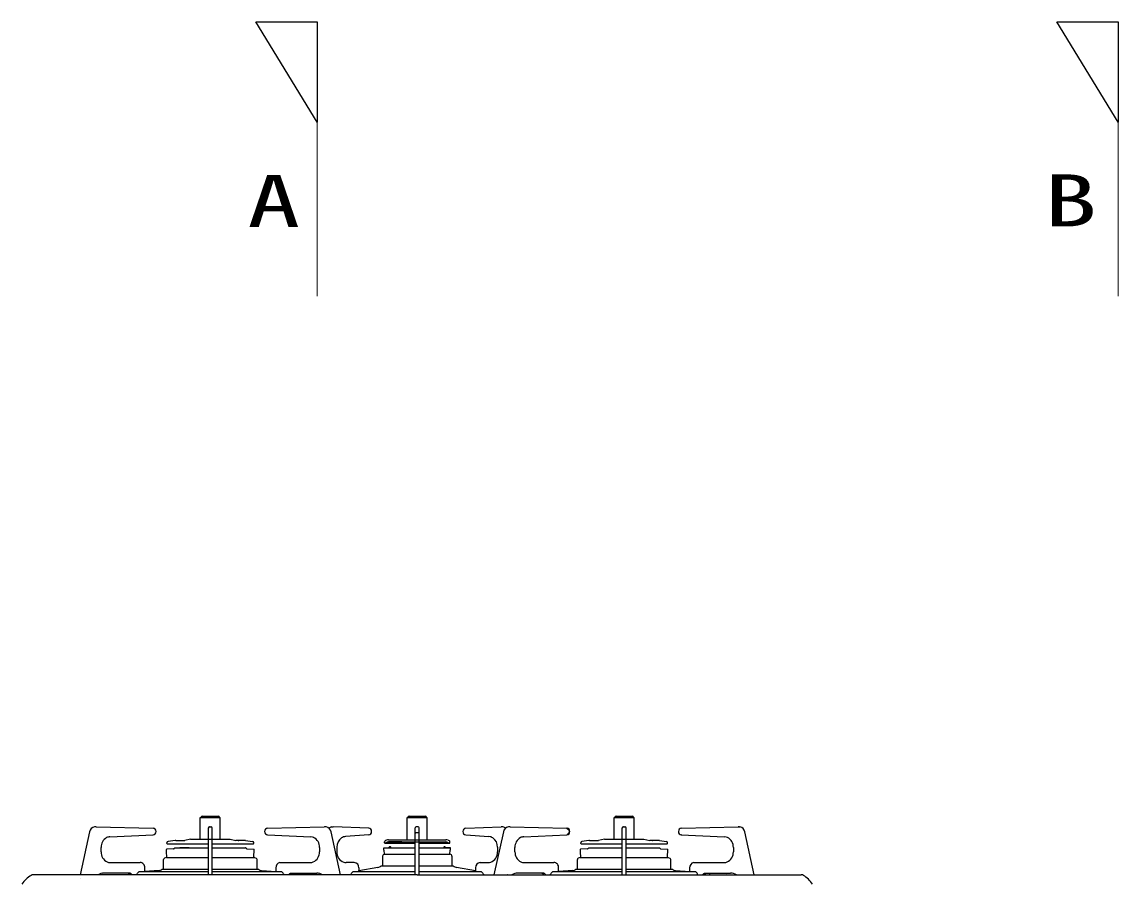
# Model space of a CAD drawing. Units: millimetres, scale not verified. Extents: x -9797 to 9797, y -4555 to 4555.
# Drawn here: x -7290 to -6469, y -1005 to -359 of the extents above; entities that cross this region are included whole.
import ezdxf
from ezdxf.enums import TextEntityAlignment as Align

# ---------------------------------------------------------------- set-up
doc = ezdxf.new("R2010")
doc.units = ezdxf.units.MM
doc.header["$LTSCALE"] = 30
for name, pattern in [('DASHED', [7.5, 6, -1.5]), ('USER2', [2.5, 1.25, -0.25, 0.25, -0.25, 0.25, -0.25]), ('USER3', [2, 1.25, -0.25, 0.25, -0.25])]:
    doc.linetypes.add(name, pattern=pattern)
for name, color, linetype, lineweight in [('0-1_0', 7, 'Continuous', 25), ('0-3_1', 7, 'Continuous', 25), ('0-6_図面枠', 3, 'Continuous', 15)]:
    doc.layers.add(name, color=color, linetype=linetype, lineweight=lineweight)
doc.styles.add('ＭＳ ゴシック', font='')
doc.styles.get('ＭＳ ゴシック').set_extended_font_data('MS Gothic')

# ---------------------------------------------------------------- blocks, each defined once
blk = doc.blocks.new('A$C660A6293')
at = {"layer": '0-3_1'}
for p, q in [((-4875, 1677), (-4425, 1677)), ((-4875, 1194), (-4875, 1677)), ((-4830, 1707), (-4470, 1707)), ((-4425, 1194), (-4425, 1677)), ((-225, 1677), (225, 1677)), ((-225, 1176.5), (-225, 1677)), ((-180, 1707), (180, 1707)), ((225, 1176.5), (225, 1677)), ((4425, 1677), (4875, 1677)), ((4425, 1194), (4425, 1677)), ((4470, 1707), (4830, 1707)), ((4875, 1194), (4875, 1677)), ((-7364.9, 1353), (-7575.5, 387.3)), ((-7212.2, 1467), (-5936.5, 1437)), ((-6906.7, 1244.7), (-6906.9, 1244.7)), ((-6906.7, 1244.7), (-5935.1, 1287.1)), ((-5935.1, 1287.1), (-5935.3, 1287.1)), ((-4693.5, 390), (-4693.5, 1446)), ((-4672.5, 1467), (-4627.5, 1467)), ((-4606.5, 390), (-4606.5, 1446)), ((-3364.9, 1287.1), (-2393.3, 1244.7)), ((-3364.7, 1287.1), (-3364.9, 1287.1)), ((-3363.5, 1437), (-2089.1, 1467)), ((-2393.1, 1244.7), (-2393.3, 1244.7)), ((-2353.7, 1238.6), (-2393.1, 1244.7)), ((-2325.6, 1228.6), (-2353.7, 1238.6)), ((-2064, 1467), (-2086.5, 1467)), ((-2046.9, 1465.7), (-2064, 1467)), ((-1724.5, 387.3), (-1935.1, 1353)), ((-1090.8, 1437), (-1887, 1467)), ((-1612.3, 1249.9), (-1612, 1249.9)), ((-1088.6, 1287.2), (-1612, 1249.9)), ((-1088.9, 1287.1), (-1088.6, 1287.2)), ((-43.5, 390), (-43.5, 1446)), ((22.5, 1467), (-22.5, 1467)), ((43.5, 390), (43.5, 1446)), ((1088.9, 1287.1), (1088.6, 1287.2)), ((1088.6, 1287.2), (1612, 1249.9)), ((1090.8, 1437), (1887, 1467)), ((1612.3, 1249.9), (1612, 1249.9)), ((1935.1, 1353), (1724.5, 387.3)), ((2064, 1467), (2049.5, 1465.8)), ((2087.8, 1467), (2064, 1467)), ((2087.8, 1467), (3363.5, 1437)), ((2393.3, 1244.7), (2393.1, 1244.7)), ((2393.3, 1244.7), (3364.9, 1287.1)), ((3364.9, 1287.1), (3364.7, 1287.1)), ((4606.5, 390), (4606.5, 1446)), ((4627.5, 1467), (4672.5, 1467)), ((4693.5, 390), (4693.5, 1446)), ((5935.1, 1287.1), (6906.7, 1244.7)), ((5935.3, 1287.1), (5935.1, 1287.1)), ((5936.5, 1437), (7212.2, 1467)), ((6906.9, 1244.7), (6906.7, 1244.7)), ((6946.3, 1238.6), (6906.9, 1244.7)), ((6974.4, 1228.6), (6946.3, 1238.6)), ((7236, 1467), (7212.2, 1467)), ((7212.2, 1467), (7236, 1467)), ((7236, 1467), (7250.5, 1465.8)), ((7574.9, 390), (7364.9, 1353)), ((-7104.1, 906), (-7104.1, 1004.9)), ((-5625, 1096.5), (-5625, 1108.8)), ((-5617.5, 1087.6), (-4693.5, 1087.6)), ((-5441.8, 1162.7), (-5599.6, 1138.5)), ((-5447.2, 996.4), (-4693.5, 996.4)), ((-5425.4, 1164), (-5225.4, 1164)), ((-5093.4, 1194), (-5225.4, 1164)), ((-5093.4, 1194), (-4206.6, 1194)), ((-4606.5, 1087.6), (-3683.8, 1087.6)), ((-4606.5, 996.4), (-3848.2, 996.4)), ((-4206.6, 1194), (-4074.6, 1164)), ((-4023.4, 1164), (-4074.6, 1164)), ((-3874.6, 1164), (-4022.9, 1164)), ((-3854.2, 993), (-3861.3, 993)), ((-3858.2, 1162.7), (-3700.4, 1138.5)), ((-3675, 1096.5), (-3675, 1108.8)), ((-2195.9, 1004.9), (-2195.9, 906)), ((-1804.6, 1010.3), (-1804.6, 906)), ((-750, 993.5), (-642.6, 999.1)), ((-750, 993.5), (-43.5, 993.5)), ((-750, 944.1), (-750, 993.5)), ((-735, 1111.7), (-735, 1129.8)), ((-727.7, 1102.9), (-43.5, 1102.9)), ((-676.1, 1122), (-722.7, 1103.4)), ((-693.9, 1166.6), (-716.1, 1157.7)), ((-642.7, 1176.5), (642.7, 1176.5)), ((-642.7, 1128.5), (642.7, 1128.5)), ((-641.3, 1098.5), (-641.3, 1128.5)), ((-349.5, 1128.5), (-641.3, 1128.5)), ((-546, 1098.5), (-641.3, 1098.5)), ((-610.5, 1017.5), (-615.8, 1017.5)), ((-589.4, 988.3), (-596.4, 1007.6)), ((-546, 1098.5), (-546, 1128.5)), ((-349.5, 1098.5), (-546, 1098.5)), ((-424.5, 1098.5), (-424.5, 1128.5)), ((-349.5, 1098.5), (-349.5, 1128.5)), ((43.5, 1102.9), (726.6, 1102.9)), ((43.5, 993.5), (750, 993.5)), ((349.5, 1098.5), (374.5, 1098.5)), ((358.9, 1098.5), (405, 1098.5)), ((405, 1098.5), (642, 1098.5)), ((424.5, 1098.5), (424.5, 1128.5)), ((546, 1098.5), (546, 1128.5)), ((591.3, 993.5), (596.4, 1007.6)), ((610.5, 1017.5), (615.8, 1017.5)), ((642, 1098.5), (642, 1128.5)), ((750, 993.5), (642.6, 999.1)), ((676.1, 1122), (722.7, 1103.4)), ((693.9, 1166.6), (716.1, 1157.7)), ((735, 1111.7), (735, 1129.8)), ((750, 944.1), (750, 993.5)), ((1804.6, 1010.3), (1804.6, 906)), ((2195.9, 906), (2195.9, 1004.9)), ((3675, 1096.5), (3675, 1108.8)), ((3682.5, 1087.6), (4606.5, 1087.6)), ((3858.2, 1162.7), (3700.4, 1138.5)), ((3854.2, 993), (4606.5, 993)), ((3874.6, 1164), (4074.6, 1164)), ((4206.6, 1194), (4074.6, 1164)), ((4206.6, 1194), (5093.4, 1194)), ((4693.5, 1087.6), (5616.2, 1087.6)), ((4693.5, 993), (5445.8, 993)), ((5093.4, 1194), (5225.4, 1164)), ((5276.6, 1164), (5225.4, 1164)), ((5425.4, 1164), (5277.1, 1164)), ((5441.8, 1162.7), (5599.6, 1138.5)), ((5625, 1096.5), (5625, 1108.8)), ((7104.1, 1004.9), (7104.1, 906)), ((-5645, 775.2), (-5680.3, 762.3)), ((-5640, 954.5), (-5640, 910.2)), ((-5640, 910.2), (-5631.8, 907.2)), ((-5630.3, 777), (-5634.7, 777)), ((-5634.3, 777.3), (-4693.5, 777.3)), ((-5625.3, 782.9), (-5631.8, 907.2)), ((-5474.1, 971.7), (-5631.5, 963.4)), ((-4606.5, 777.3), (-3661.3, 777.3)), ((-3826.3, 971.7), (-3665.2, 963.3)), ((-3675, 777.3), (-3665.2, 963.3)), ((-3669.7, 777), (-3665.3, 777)), ((-3655, 775.2), (-3619.7, 762.3)), ((-780, 807.5), (-780, 588.1)), ((-735, 852.5), (-739.6, 940.3)), ((-735, 852.5), (-43.5, 852.5)), ((43.5, 852.5), (735, 852.5)), ((735, 852.5), (739.6, 940.3)), ((750, 944.1), (739.3, 940.2)), ((780, 807.5), (780, 591)), ((3660.8, 777.3), (3619.7, 762.3)), ((3660, 954.5), (3660, 910.2)), ((3660, 910.2), (3668.2, 907.2)), ((3660.8, 777.3), (4606.5, 777.3)), ((3675, 777.3), (3668.2, 907.2)), ((3826.3, 971.7), (3668.5, 963.4)), ((4693.5, 777.3), (5639.2, 777.3)), ((5473.7, 971.7), (5634.8, 963.3)), ((5625, 777.3), (5634.8, 963.3)), ((5639.2, 777.3), (5680.3, 762.3)), ((-6899.1, 666), (-6228.8, 666)), ((-6122, 485.7), (-6122, 546)), ((-5733, 516), (-4693.5, 516)), ((-5700, 516), (-5700, 734.2)), ((-4606.5, 516), (-3567, 516)), ((-3600, 516), (-3600, 734.2)), ((-3178, 546), (-3178, 485.7)), ((-3088, 664.4), (-3071.2, 666)), ((-3071.2, 666), (-2400.9, 666)), ((-1416.4, 666), (-1599.6, 666)), ((-885.7, 554.1), (-1309.7, 481.6)), ((-1309.7, 546), (-1309.7, 485.7)), ((-810, 591), (-43.5, 591)), ((43.5, 591), (810, 591)), ((1309.7, 481.6), (885.7, 554.1)), ((1309.7, 546), (1309.7, 485.7)), ((1416.4, 666), (1599.6, 666)), ((2400.9, 666), (3071.2, 666)), ((3178, 485.7), (3178, 546)), ((3567, 516), (4610.5, 516)), ((3600, 516), (3600, 734.2)), ((4689.5, 516), (5733, 516)), ((5700, 516), (5700, 734.2)), ((6122, 546), (6122, 485.7)), ((6212, 664.4), (6228.8, 666)), ((6228.8, 666), (6899.1, 666)), ((-2172.7, 390), (-8629.6, 390)), ((-7089.7, 421.1), (-7077.5, 423.5)), ((-6471.4, 426), (-7041.3, 426)), ((-6752.5, 390), (-6754, 392.2)), ((-6709, 390), (-6710.5, 392.2)), ((-6506.2, 425.4), (-6514.9, 426)), ((-6497.6, 423.8), (-6506.2, 425.4)), ((-6489.2, 421), (-6497.6, 423.8)), ((-6481.1, 417.1), (-6489.2, 421)), ((-6473.5, 412.3), (-6481.1, 417.1)), ((-6466.3, 406.4), (-6473.5, 412.3)), ((-6462.7, 425.4), (-6471.4, 426)), ((-6459.8, 399.7), (-6466.3, 406.4)), ((-6454.1, 423.8), (-6462.7, 425.4)), ((-6454, 392.2), (-6459.8, 399.7)), ((-6445.7, 421), (-6454.1, 423.8)), ((-6437.6, 417.1), (-6445.7, 421)), ((-6430, 412.3), (-6437.6, 417.1)), ((-6422.8, 406.4), (-6430, 412.3)), ((-6416.3, 399.7), (-6422.8, 406.4)), ((-6410.5, 392.2), (-6416.3, 399.7)), ((-6304.5, 390), (-6304.3, 392.7)), ((-6304.3, 392.7), (-6301.4, 404)), ((-6301.4, 404), (-6296.6, 414.3)), ((-6296.6, 414.3), (-6290.1, 423.4)), ((-6290.1, 423.4), (-6284, 429.5)), ((-6250.3, 462), (-6284, 429.5)), ((-6250.3, 462), (-4693.5, 462)), ((-5802.7, 486), (-6127.4, 462)), ((-4606.5, 462), (-3049.7, 462)), ((-3497.3, 486), (-3172.6, 462)), ((-3191, 390), (-3189.5, 392.2)), ((-3147.5, 390), (-3146, 392.2)), ((-3049.7, 462), (-3016, 429.5)), ((-3009.9, 423.4), (-3016, 429.5)), ((-3003.4, 414.3), (-3009.9, 423.4)), ((-2998.6, 404), (-3003.4, 414.3)), ((-2995.7, 392.7), (-2998.6, 404)), ((-2995.5, 390), (-2995.7, 392.7)), ((-2889.5, 392.2), (-2883.7, 399.7)), ((-2883.7, 399.7), (-2877.2, 406.4)), ((-2877.2, 406.4), (-2870, 412.3)), ((-2870, 412.3), (-2862.4, 417.1)), ((-2862.4, 417.1), (-2854.3, 421)), ((-2854.3, 421), (-2845.9, 423.8)), ((-2846, 392.2), (-2840.2, 399.7)), ((-2845.9, 423.8), (-2837.3, 425.4)), ((-2840.2, 399.7), (-2833.7, 406.4)), ((-2837.3, 425.4), (-2828.6, 426)), ((-2833.7, 406.4), (-2826.5, 412.3)), ((-2828.6, 426), (-2258.7, 426)), ((-2826.5, 412.3), (-2818.9, 417.1)), ((-2818.9, 417.1), (-2810.8, 421)), ((-2810.8, 421), (-2802.4, 423.8)), ((-2802.4, 423.8), (-2793.8, 425.4)), ((-2793.8, 425.4), (-2785.1, 426)), ((-2222.5, 423.5), (-2210.3, 421.1)), ((-2078, 390), (-2172.7, 390)), ((0, 390), (-2078, 390)), ((-1491.9, 392.7), (-1492.2, 390)), ((-1489, 404), (-1491.9, 392.7)), ((-1484.2, 414.3), (-1489, 404)), ((-1477.7, 423.4), (-1484.2, 414.3)), ((-1438.6, 462), (-1477.7, 423.4)), ((-1437.9, 462), (-43.5, 462)), ((0, 390), (2078, 390)), ((43.5, 462), (1438.6, 462)), ((1438.6, 462), (1477.7, 423.4)), ((1477.7, 423.4), (1484.2, 414.3)), ((1484.2, 414.3), (1489, 404)), ((1489, 404), (1491.9, 392.7)), ((1491.9, 392.7), (1492.2, 390)), ((2078, 390), (2172.7, 390)), ((2172.7, 390), (8629.6, 390)), ((2828.6, 426), (2258.7, 426)), ((2793.8, 425.4), (2785.1, 426)), ((2802.4, 423.8), (2793.8, 425.4)), ((2810.8, 421), (2802.4, 423.8)), ((2818.9, 417.1), (2810.8, 421)), ((2826.5, 412.3), (2818.9, 417.1)), ((2833.7, 406.4), (2826.5, 412.3)), ((2837.3, 425.4), (2828.6, 426)), ((2840.2, 399.7), (2833.7, 406.4)), ((2845.9, 423.8), (2837.3, 425.4)), ((2846, 392.2), (2840.2, 399.7)), ((2854.3, 421), (2845.9, 423.8)), ((2862.4, 417.1), (2854.3, 421)), ((2870, 412.3), (2862.4, 417.1)), ((2877.2, 406.4), (2870, 412.3)), ((2883.7, 399.7), (2877.2, 406.4)), ((2889.5, 392.2), (2883.7, 399.7)), ((2995.5, 390), (2995.7, 392.7)), ((2995.7, 392.7), (2998.6, 404)), ((2998.6, 404), (3003.4, 414.3)), ((3003.4, 414.3), (3009.9, 423.4)), ((3009.9, 423.4), (3049, 462)), ((3049.7, 462), (4606.5, 462)), ((3147.5, 390), (3146, 392.2)), ((3497.3, 486), (3172.6, 462)), ((3191, 390), (3189.5, 392.2)), ((4693.5, 462), (6251, 462)), ((5802.7, 486), (6127.4, 462)), ((6290.1, 423.4), (6251, 462)), ((6296.6, 414.3), (6290.1, 423.4)), ((6301.4, 404), (6296.6, 414.3)), ((6304.3, 392.7), (6301.4, 404)), ((6304.5, 390), (6304.3, 392.7)), ((6409, 390), (6410.5, 392.2)), ((6410.5, 392.2), (6416.3, 399.7)), ((6416.3, 399.7), (6422.8, 406.4)), ((6422.8, 406.4), (6430, 412.3)), ((6430, 412.3), (6437.6, 417.1)), ((6437.6, 417.1), (6445.7, 421)), ((6452.5, 390), (6454, 392.2)), ((6454, 392.2), (6459.8, 399.7)), ((6459.8, 399.7), (6466.3, 406.4)), ((6462.7, 425.4), (6471.4, 426)), ((6466.3, 406.4), (6473.5, 412.3)), ((6471.4, 426), (7041.3, 426)), ((6473.5, 412.3), (6481.1, 417.1)), ((6481.1, 417.1), (6489.2, 421)), ((6489.2, 421), (6497.6, 423.8)), ((6497.6, 423.8), (6506.2, 425.4)), ((6506.2, 425.4), (6514.9, 426)), ((6927.5, 423.5), (6939.7, 421.1))]:
    blk.add_line(p, q, dxfattribs=at)
at = {"layer": '0-3_1', "linetype": 'USER2'}
for p, q in [((-43.5, 1334.4), (-43.1, 1335)), ((-43.1, 1335), (-41.9, 1335.5)), ((-41.9, 1335.5), (-40, 1336)), ((-40, 1336), (-37.3, 1336.4)), ((-37.3, 1336.4), (-34.2, 1336.8)), ((-34.2, 1336.8), (-30.5, 1337)), ((-30.5, 1337), (-26.6, 1337.2)), ((-26.6, 1337.2), (-22.5, 1337.2)), ((-22.5, 1337.2), (22.5, 1337.2)), ((22.5, 1337.2), (26.6, 1337.2)), ((26.6, 1337.2), (30.5, 1337)), ((30.5, 1337), (34.2, 1336.8)), ((34.2, 1336.8), (37.3, 1336.4)), ((37.3, 1336.4), (40, 1336)), ((40, 1336), (41.9, 1335.5)), ((41.9, 1335.5), (43.1, 1335)), ((43.1, 1335), (43.5, 1334.4)), ((3365.6, 1436.6), (3363.5, 1437)), ((3366.7, 1287.5), (3364.9, 1287.1)), ((3367.5, 1435.4), (3365.6, 1436.6)), ((3368.6, 1288.7), (3366.7, 1287.5)), ((3369.3, 1433.4), (3367.5, 1435.4)), ((3370.4, 1290.6), (3368.6, 1288.7)), ((3370.9, 1430.8), (3369.3, 1433.4)), ((3371.9, 1293.2), (3370.4, 1290.6)), ((3372.1, 1427.7), (3370.9, 1430.8)), ((3373.1, 1296.4), (3371.9, 1293.2)), ((3373, 1424), (3372.1, 1427.7)), ((3373.5, 1420.1), (3373, 1424)), ((3373.9, 1300), (3373.1, 1296.4)), ((3373.7, 1416), (3373.5, 1420.1)), ((3391.2, 1411.6), (3373.7, 1416)), ((3374.4, 1303.9), (3373.9, 1300)), ((3374.5, 1308), (3374.4, 1303.9)), ((3374.5, 1308), (3391.9, 1312.8)), ((3406, 1400), (3391.2, 1411.6)), ((3391.9, 1312.8), (3406.5, 1324.7)), ((3415.9, 1382.7), (3406, 1400)), ((3406.5, 1324.7), (3416.2, 1342.1)), ((3419.5, 1362.5), (3415.9, 1382.7)), ((3416.2, 1342.1), (3419.5, 1362.5)), ((-7875.3, 387.6), (-7875.5, 387.3)), ((-7874.4, 387.9), (-7875.3, 387.6)), ((-7872.6, 388), (-7874.4, 387.9)), ((-7577, 298.1), (-7577.2, 297.9)), ((2024.7, 387.6), (2024.5, 387.3)), ((2025.6, 387.9), (2024.7, 387.6)), ((2027.4, 388), (2025.6, 387.9))]:
    blk.add_line(p, q, dxfattribs=at)
at = {"layer": '0-3_1', "linetype": 'USER3'}
blk.add_line((-5125.5, 996), (-5337.6, 996), dxfattribs=at)
at = {"layer": '0-3_1'}
for points in [[(-7212.2, 1467), (-7236, 1467), (-7250.5, 1465.8)], [(-1925.7, 1466), (-1911.6, 1467), (-1887, 1467)], [(1925.7, 1466), (1911.6, 1467), (1887, 1467)], [(349.5, 1098.5), (349.5, 1128.5), (642, 1128.5)], [(6445.7, 421), (6454.1, 423.8), (6462.7, 425.4)]]:
    blk.add_lwpolyline(points, dxfattribs=at)
for centre, radius, start, end in [((-4830, 1677), 30, 90, 180), ((-4470, 1677), 30, 0, 90), ((-180, 1677), 30, 90, 180), ((180, 1677), 30, 0, 90), ((4470, 1677), 30, 90, 180), ((4830, 1677), 30, 0, 90), ((-7227.4, 1328), 139.7, 99.51867, 169.71353), ((-6899.6, 1073.5), 171.3, 92.35796, 117.75356), ((-5945.6, 1361.9), 75.6, 278.00452, 82.93649), ((-4672.5, 1446), 21, 90, 180), ((-4663.5, 1437), 30, 90, 180), ((-4636.5, 1437), 30, 0, 90), ((-4627.5, 1446), 21, 0, 90), ((-3354.4, 1361.9), 75.6, 97.05715, 262.00184), ((-2070.2, 1329.8), 137, 9.73055, 80.02037), ((-1903.1, 1327.5), 140.4, 99.2976, 127.23193), ((-1600.1, 1076.4), 173.9, 93.92762, 125.25003), ((-1100.9, 1361.9), 75.8, 279.38961, 82.17803), ((-22.5, 1446), 21, 90, 180), ((22.5, 1446), 21, 0, 90), ((1100.9, 1361.9), 75.8, 97.82197, 260.61039), ((1600.1, 1076.4), 173.9, 54.74997, 86.07238), ((1903.1, 1327.5), 140.4, 52.76807, 80.7024), ((2072.6, 1328), 139.7, 99.51867, 169.71353), ((2400.4, 1073.5), 171.3, 92.35796, 117.75356), ((3354.4, 1361.9), 75.6, 278.00452, 82.93649), ((4636.5, 1437), 30, 90, 180), ((4627.5, 1446), 21, 90, 180), ((4663.5, 1437), 30, 0, 90), ((4672.5, 1446), 21, 0, 90), ((5945.6, 1361.9), 75.6, 97.05715, 262.00184), ((7227.4, 1328), 139.7, 10.28647, 80.48133), ((-6863.5, 1014.1), 240.8, 118.77481, 182.20006), ((-5595, 1108.8), 30, 98.74616, 180), ((-5616, 1096.5), 9, 180, 278.74616), ((-5445.8, 978), 15, 90, 163.15154), ((-5425.4, 1056), 108, 90, 98.74616), ((-3874.6, 1056), 108, 81.25384, 90), ((-3854.2, 978), 15, 16.84846, 90), ((-3705, 1108.8), 30, 0, 81.25384), ((-3684, 1096.5), 9, 261.25384, 0), ((-2437.9, 1012.5), 242.1, 358.19593, 62.97641), ((-1556.4, 1016.2), 248.2, 125.45565, 181.35466), ((-705, 1129.8), 30, 111.80141, 180), ((-726, 1111.7), 9, 180, 291.80141), ((-642.7, 1038.5), 138, 90, 111.80141), ((-642.7, 1038.5), 90, 90, 111.80141), ((-643.4, 1014.1), 15, 273, 337.24095), ((-615.8, 1002.5), 15, 90, 157.24095), ((-610.5, 1002.5), 15, 20, 90), ((610.5, 1002.5), 15, 90, 160), ((615.8, 1002.5), 15, 22.75905, 90), ((643.4, 1014.1), 15, 202.75905, 267), ((642.7, 1038.5), 138, 68.19859, 90), ((642.7, 1038.5), 90, 68.19859, 90), ((705, 1129.8), 30, 0, 68.19859), ((726, 1111.7), 9, 248.19859, 0), ((1556.4, 1016.2), 248.2, 358.64534, 54.54435), ((2436.5, 1014.1), 240.8, 118.77481, 182.20006), ((3705, 1108.8), 30, 98.74616, 180), ((3684, 1096.5), 9, 180, 278.74616), ((3854.2, 978), 15, 90, 163.15154), ((3874.6, 1056), 108, 90, 98.74616), ((5425.4, 1056), 108, 81.25384, 90), ((5445.8, 978), 15, 16.84846, 90), ((5595, 1108.8), 30, 0, 81.25384), ((5616, 1096.5), 9, 261.25384, 0), ((6862.1, 1012.5), 242.1, 358.19593, 62.97641), ((-6864, 897.5), 240.3, 177.97514, 243.67996), ((-5670, 734.2), 30, 110, 180), ((-5634.7, 747), 30, 90, 110), ((-5631, 954.5), 9, 93, 180), ((-5616.3, 783.4), 9, 183, 223.03424), ((-5474.5, 986.7), 15, 273, 343.15154), ((-3825.5, 986.7), 15, 196.84846, 267), ((-3665.3, 747), 30, 70, 90), ((-3630, 734.2), 30, 0, 70), ((-2432.5, 895.6), 236.8, 293.86381, 2.51027), ((-1570.6, 894.1), 234.3, 177.09047, 249.66576), ((-735, 807.5), 45, 90, 180), ((735, 807.5), 45, 0, 90), ((1570.6, 894.1), 234.3, 290.33424, 2.90953), ((2436, 897.5), 240.3, 177.97514, 243.67996), ((3630, 734.2), 30, 110, 180), ((3669, 954.5), 9, 93, 180), ((3825.5, 986.7), 15, 273, 343.15154), ((5474.5, 986.7), 15, 196.84846, 267), ((5474.5, 986.7), 15, 196.84846, 267), ((5670, 734.2), 30, 0, 70), ((6867.5, 895.6), 236.8, 293.86381, 2.51027), ((-6904.8, 806.7), 140.9, 242.19051, 272.33085), ((-6234.2, 553.7), 112.4, 356.0626, 87.24173), ((-5825.2, 634.3), 150, 278.65362, 307.94364), ((-3474.8, 634.3), 150, 232.05636, 261.34638), ((-3061.1, 550.6), 116.9, 103.06329, 182.24551), ((-2400.8, 830.1), 164.1, 269.95089, 292.99218), ((-1600, 831.1), 165.1, 251.6282, 270.14429), ((-1423.5, 552.2), 114, 356.86849, 86.43584), ((-911, 701.9), 150, 279.69866, 312.31627), ((911, 701.9), 150, 227.68373, 260.30134), ((1423.5, 552.2), 114, 93.56416, 183.13151), ((1600, 831.1), 165.1, 269.85571, 288.3718), ((2395.2, 806.7), 140.9, 242.19051, 272.33085), ((3065.8, 553.7), 112.4, 356.0626, 87.24173), ((3474.8, 634.3), 150, 278.65362, 307.94364), ((5825.2, 634.3), 150, 232.05636, 261.34638), ((6238.9, 550.6), 116.9, 103.73558, 182.24551), ((6899.2, 830.1), 164.1, 269.95089, 292.99218), ((-8274.5, -256.3), 750, 122.54951, 144.31845), ((-8629.6, 300), 90, 90, 122.54951), ((-7043, 170.7), 255.3, 89.62074, 120.79862), ((-6176.6, 485.7), 54.6, 334.3064, 0.34198), ((-3130.3, 484.1), 47.6, 177.71672, 207.6349), ((-2257, 170.7), 255.3, 59.20138, 90.37926), ((-1364.3, 485.7), 54.6, 334.3064, 0.34198), ((1357.3, 484.1), 47.6, 177.71672, 207.6349), ((2257, 170.7), 255.3, 89.62074, 120.79862), ((3123.4, 485.7), 54.6, 334.3064, 0.34198), ((6169.7, 484.1), 47.6, 177.71672, 207.6349), ((6487.5, 379.5), 90, 6.69977, 31.10892), ((7043, 170.7), 255.3, 59.20138, 90.37926), ((8629.6, 300), 90, 57.45049, 90), ((8274.5, -256.3), 750, 35.68155, 57.45049)]:
    blk.add_arc(centre, radius, start, end, dxfattribs=at)
at = {"layer": '0-3_1', "linetype": 'DASHED'}
for centre in [(-4012.7, 1716), (5287.3, 1716)]:
    blk.add_arc(centre, 552, 269.00539, 270, dxfattribs=at)

msp = doc.modelspace()

# ---------------------------------------------------------------- linework, layer by layer
at = {"layer": '0-1_0'}
for points in [[(-7114.34, -358.89), (-7068.51, -358.89), (-7068.51, -433.89)], [(-6514.34, -358.89), (-6468.51, -358.89), (-6468.51, -433.89)]]:
    msp.add_lwpolyline(points, close=True, dxfattribs=at)
at = {"layer": '0-6_図面枠', "color": 7}
for p, q in [((-7068.51, -358.89), (-7068.51, -564.44)), ((-6468.51, -358.89), (-6468.51, -564.44))]:
    msp.add_line(p, q, dxfattribs=at)
for points in [[(-7114.34, -358.89), (-7068.51, -358.89), (-7068.51, -433.89)], [(-6514.34, -358.89), (-6468.51, -358.89), (-6468.51, -433.89)]]:
    msp.add_lwpolyline(points, close=True, dxfattribs=at)

# ---------------------------------------------------------------- block references
at = {"layer": '0-1_0', "xscale": 0.03333333, "yscale": 0.03333333}
msp.add_blockref('A$C660A6293', (-6993.51, -1010.93), dxfattribs=at)

# ---------------------------------------------------------------- texts
at = {"layer": '0-6_図面枠', "style": 'ＭＳ ゴシック', "width": 1.5}
for s, p in [('A', (-7120.89, -524.33)), ('B', (-6524.04, -523.79))]:
    msp.add_text(s, height=38.98, dxfattribs=at).set_placement(p, align=Align.BOTTOM_LEFT)

doc.saveas('drawing.dxf')
